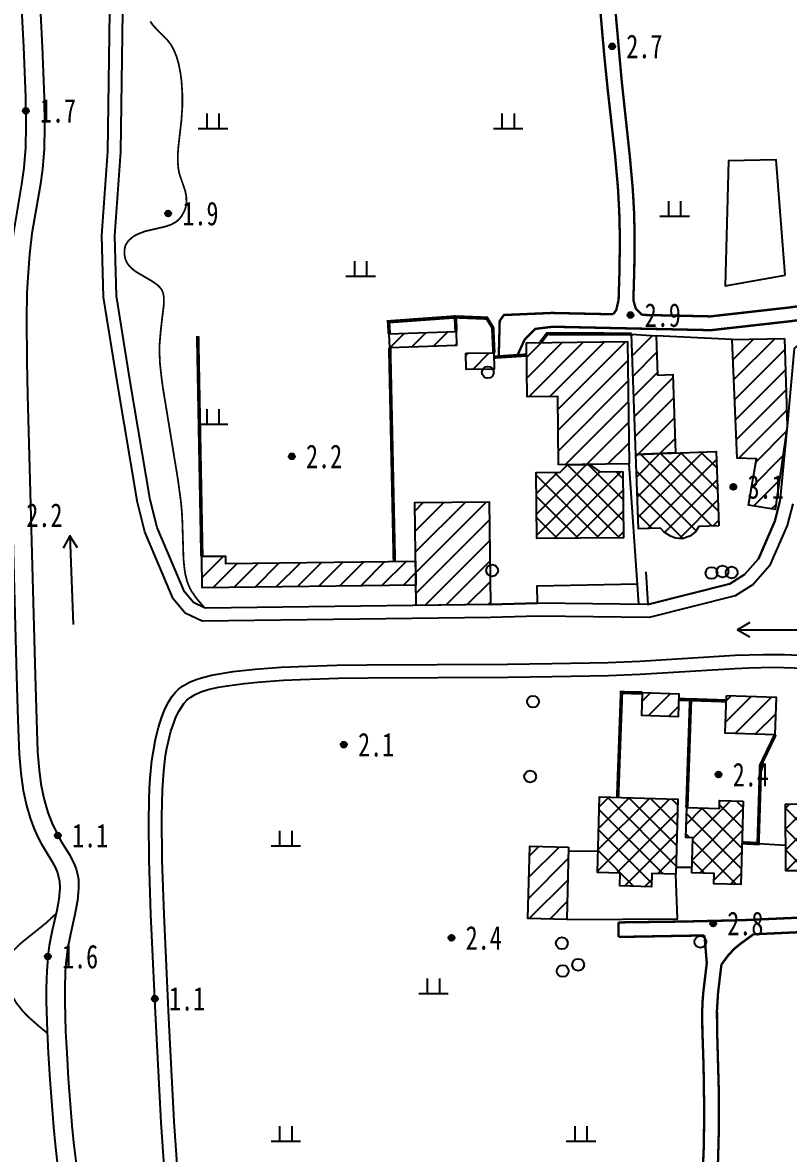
# Model space of a CAD drawing. Header units: metres. Extents: x 494039 to 619385, y 3351420 to 3402703.
# Drawn here: x 590085.7 to 590215.4, y 3392643.5 to 3392834.9 of the extents above; entities that cross this region are included whole.
import ezdxf
from ezdxf.enums import TextEntityAlignment as Align

# ---------------------------------------------------------------- set-up
doc = ezdxf.new("R2010")
doc.units = ezdxf.units.M
for name, pattern in [('2430', [0]), ('2450', [0]), ('8521', [0])]:
    doc.linetypes.add(name, pattern=pattern)
for name, color, linetype in [('210100', 130, 'Continuous'), ('261301', 141, 'Continuous'), ('310300', 8, 'Continuous'), ('310500', 8, 'Continuous'), ('380201', 8, '2430'), ('380202', 8, '2450'), ('420500', 8, 'Continuous'), ('510301', 8, 'Continuous'), ('720100', 8, 'Continuous'), ('760201', 8, '8521'), ('810302', 8, 'Continuous')]:
    doc.layers.add(name, color=color, linetype=linetype)
doc.layers.add('710101', color=8, linetype='Continuous', lineweight=0)
pattern_1 = [(45, (0, 0), (-1.767766953, 1.767766953), []), (135, (0, 0), (-1.767766953, -1.767766953), [])]
pattern_2 = [(45, (0, 0), (-1.767766953, 1.767766953), [])]

# ---------------------------------------------------------------- blocks, each defined once
blk = doc.blocks.new('gc170')
at = {"linetype": 'Continuous'}
blk.add_circle((0, 0), 0.5, dxfattribs=at)
blk = doc.blocks.new('gu')
at = {"flags": 128}
for points in [[(3.75, 0), (-3.75, 0)], [(2.711, -0.6), (3.75, 0), (3.75, 0), (2.711, 0.6)]]:
    blk.add_lwpolyline(points, dxfattribs=at)
blk = doc.blocks.new('p_point')
for radius in [0.25, 0.2, 0.15, 0.1, 0.05]:
    blk.add_circle((0, 0), radius)
blk.add_point((0, 0))
blk = doc.blocks.new('vm')
at = {"linetype": 'Continuous'}
for p, q in [((-0.5, 0), (-0.5, 1.3)), ((0.5, 1.3), (0.5, 0)), ((1.25, 0), (-1.25, 0))]:
    blk.add_line(p, q, dxfattribs=at)
blk = doc.blocks.new('1-3&1-4')
at = {"layer": '310300', "linetype": 'Continuous'}
h = blk.add_hatch(dxfattribs=at)
h.set_pattern_fill('ANSI31', color=8, scale=20, style=0)
h.set_pattern_definition(pattern_2)
h.paths.add_polyline_path([(590159.1485, 3392782.5808), (590159.2305, 3392780.1816), (590147.9123, 3392779.7948), (590147.8303, 3392782.194)])
h = blk.add_hatch(dxfattribs=at)
h.set_pattern_fill('ANSI31', color=8, scale=20, style=0)
h.set_pattern_definition(pattern_2)
h.paths.add_polyline_path([(590176.5274, 3392759.9959), (590176.3779, 3392771.5644), (590171.2125, 3392771.4976), (590171.0938, 3392780.684), (590188.1776, 3392780.9049), (590188.446, 3392760.15)])
h = blk.add_hatch(dxfattribs=at)
h.set_pattern_fill('ANSI31', color=8, scale=20, style=0)
h.set_pattern_definition(pattern_2)
h.paths.add_polyline_path([(590189.6115, 3392761.7721), (590188.8728, 3392782.1422), (590193.0453, 3392781.8512), (590193.287, 3392775.1862), (590195.8494, 3392775.2791), (590196.3304, 3392762.0158)])
h = blk.add_hatch(dxfattribs=at)
h.set_pattern_fill('ANSI31', color=8, scale=20, style=0)
h.set_pattern_definition(pattern_2)
h.paths.add_polyline_path([(590214.7772, 3392781.395), (590215.2591, 3392766.5358), (590213.1952, 3392752.4437), (590208.7115, 3392753.2092), (590210.0469, 3392761.0311), (590206.7446, 3392761.1424), (590205.9473, 3392781.2131)])
h = blk.add_hatch(dxfattribs=at)
h.set_pattern_fill('ANSI31', color=8, scale=20, style=0)
h.set_pattern_definition(pattern_2)
h.paths.add_polyline_path([(590160.7985, 3392778.8968), (590165.5576, 3392778.9605), (590165.5943, 3392776.2143), (590160.8352, 3392776.1506)])
h = blk.add_hatch(dxfattribs=at)
h.set_pattern_fill('ANSI31', color=8, scale=20, style=0)
h.set_pattern_definition(pattern_2)
h.paths.add_polyline_path([(590164.9809, 3392736.3521), (590152.3978, 3392736.1977), (590152.1841, 3392753.6106), (590164.7672, 3392753.765)])
h = blk.add_hatch(dxfattribs=at)
h.set_pattern_fill('ANSI31', color=8, scale=20, style=0)
h.set_pattern_definition(pattern_2)
h.paths.add_polyline_path([(590152.3556, 3392739.6372), (590116.1556, 3392739.1929), (590116.0902, 3392744.5241), (590120.0697, 3392744.5729), (590120.0854, 3392743.2932), (590152.3059, 3392743.6887)])
h = blk.add_hatch(dxfattribs=at)
h.set_pattern_fill('ANSI31', color=8, scale=20, style=0)
h.set_pattern_definition(pattern_2)
h.paths.add_polyline_path([(590190.6762, 3392721.4049), (590190.5442, 3392717.6141), (590196.8343, 3392717.3951), (590196.9662, 3392721.1859)])
h = blk.add_hatch(dxfattribs=at)
h.set_pattern_fill('ANSI31', color=8, scale=20, style=0)
h.set_pattern_definition(pattern_2)
h.paths.add_polyline_path([(590204.9132, 3392720.9092), (590204.6954, 3392714.6558), (590213.2267, 3392714.3588), (590213.4445, 3392720.6122)])
h = blk.add_hatch(dxfattribs=at)
h.set_pattern_fill('ANSI31', color=8, scale=20, style=0)
h.set_pattern_definition(pattern_2)
h.paths.add_polyline_path([(590178.207, 3392695.2853), (590177.9038, 3392683.0647), (590171.3202, 3392683.228), (590171.6234, 3392695.4486)])
at = {"layer": '310500', "linetype": 'Continuous'}
h = blk.add_hatch(dxfattribs=at)
h.set_pattern_fill('ANSI37', color=8, scale=20, style=0)
h.set_pattern_definition(pattern_1)
h.paths.add_polyline_path([(590203.6719, 3392749.6734), (590200.2692, 3392749.55), (590199.6966, 3392748.6864), (590198.7376, 3392747.9354), (590197.4669, 3392747.5022), (590196.3006, 3392747.5959), (590195.4999, 3392747.9283), (590194.4142, 3392748.5855), (590193.7633, 3392749.3141), (590190.0681, 3392749.1801), (590189.6115, 3392761.7721), (590203.2153, 3392762.2654)])
h = blk.add_hatch(dxfattribs=at)
h.set_pattern_fill('ANSI37', color=8, scale=20, style=0)
h.set_pattern_definition(pattern_1)
h.paths.add_polyline_path([(590187.3945, 3392758.8581), (590187.5055, 3392747.6708), (590172.8361, 3392747.5252), (590172.7251, 3392758.7125), (590176.8045, 3392758.753), (590178.0489, 3392760.0155), (590181.8038, 3392760.0641), (590183.4793, 3392758.8192)])
h = blk.add_hatch(dxfattribs=at)
h.set_pattern_fill('ANSI37', color=8, scale=20, style=0)
h.set_pattern_definition(pattern_1)
h.paths.add_polyline_path([(590196.35, 3392690.7159), (590192.3376, 3392690.8295), (590192.2738, 3392688.5775), (590186.8683, 3392688.7305), (590186.929, 3392690.878), (590183.1106, 3392690.9861), (590183.4732, 3392703.7943), (590196.7095, 3392703.4196)])
h = blk.add_hatch(dxfattribs=at)
h.set_pattern_fill('ANSI37', color=8, scale=20, style=0)
h.set_pattern_definition(pattern_1)
h.paths.add_polyline_path([(590207.7928, 3392703.1059), (590207.3933, 3392688.9893), (590202.8319, 3392689.1184), (590202.8804, 3392690.8322), (590199.0645, 3392690.9403), (590199.2331, 3392696.8956), (590198.099, 3392696.9277), (590198.243, 3392702.0139), (590203.7595, 3392701.8577), (590203.7981, 3392703.219)])
h = blk.add_hatch(dxfattribs=at)
h.set_pattern_fill('ANSI37', color=8, scale=20, style=0)
h.set_pattern_definition(pattern_1)
h.paths.add_polyline_path([(590228.0838, 3392691.4521), (590224.613, 3392691.4355), (590224.6239, 3392689.1785), (590218.9289, 3392689.1512), (590218.9186, 3392691.302), (590215.0111, 3392691.2832), (590214.957, 3392702.5597), (590228.0302, 3392702.6225)])
at = {"layer": '210100', "color": 141, "linetype": 'Continuous', "elevation": 0.8, "flags": 128}
blk.add_lwpolyline([(590088.3385, 3392844.2878), (590089.0423, 3392830.7744), (590089.3652, 3392822.1288), (590089.4344, 3392817.2706), (590089.3586, 3392813.5024), (590089.1025, 3392810.0675), (590088.7023, 3392807.2203), (590087.3115, 3392799.1451), (590086.898, 3392795.6635), (590086.5919, 3392791.7571), (590086.4636, 3392789.0803), (590086.3867, 3392784.7679), (590086.4488, 3392777.5794), (590086.5682, 3392771.8282), (590087.8405, 3392724.3736), (590088.0544, 3392716.9328), (590088.2744, 3392711.4402), (590088.5214, 3392708.3514), (590088.8342, 3392705.9938), (590089.1988, 3392704.1283), (590089.4411, 3392703.1386), (590090.0229, 3392701.1825), (590090.6767, 3392699.4249), (590091.385, 3392697.8668), (590092.2148, 3392696.3619), (590093.5901, 3392694.0952), (590094.3396, 3392692.6907), (590094.773, 3392691.638), (590094.9398, 3392691.0971), (590095.1215, 3392690.2098), (590095.1817, 3392689.675), (590095.2089, 3392688.3117), (590095.0178, 3392686.2961), (590094.5835, 3392683.9063), (590093.8436, 3392680.6008), (590093.3589, 3392678.1199), (590093.0526, 3392675.6273), (590092.9516, 3392674.1924), (590092.8629, 3392671.3138), (590092.8673, 3392669.1494), (590093.0191, 3392664.0888), (590093.2, 3392660.4697), (590093.4643, 3392656.1258), (590094.0693, 3392648.1727), (590094.3477, 3392645.2902), (590094.8393, 3392641.269)], dxfattribs=at)
at = {"layer": '210100', "color": 141, "linetype": 'Continuous', "flags": 128}
for points in [[(590109.751, 3392640.5658), (590109.2118, 3392648.6868), (590108.2396, 3392667.2476), (590107.4736, 3392683.9183), (590107.1683, 3392693.1819), (590107.0981, 3392699.67), (590107.1578, 3392703.2771), (590107.2394, 3392705.2855), (590107.3428, 3392706.957), (590107.6336, 3392709.9571), (590107.817, 3392711.2857), (590108.2402, 3392713.6005), (590108.7302, 3392715.5718), (590109.25, 3392717.2029), (590109.8786, 3392718.7722), (590110.489, 3392719.9632), (590111.0859, 3392720.8778), (590111.7028, 3392721.6174), (590112.1137, 3392722.0148), (590112.816, 3392722.5592), (590113.584, 3392723.0216), (590114.1273, 3392723.2897), (590115.2747, 3392723.7428), (590116.0246, 3392723.9779), (590117.7319, 3392724.3946), (590121.4053, 3392725.0073), (590125.1153, 3392725.4266), (590129.521, 3392725.7492), (590132.4395, 3392725.8903), (590138.9739, 3392726.0757), (590144.0405, 3392726.1457), (590167.8579, 3392726.294), (590175.3545, 3392726.3764), (590184.9058, 3392726.5767), (590190.2836, 3392726.7905), (590206.4353, 3392727.7679), (590211.2076, 3392727.9311), (590214.7763, 3392727.9282), (590218.331, 3392727.7555)], [(590216.1808, 3392753.3965), (590215.2443, 3392749.7377), (590212.2275, 3392742.904), (590209.4647, 3392739.7751), (590206.4068, 3392737.8472), (590191.8841, 3392734.1821), (590172.9923, 3392734.3934), (590165.0277, 3392734.1525), (590116.1356, 3392733.5284), (590113.2647, 3392734.9314), (590111.2523, 3392737.3263), (590106.4145, 3392748.6773), (590105.1821, 3392753.6189), (590101.7985, 3392773.7739), (590099.4116, 3392788.404), (590099.1625, 3392798.8241), (590100.1821, 3392813.0499), (590100.6493, 3392848.5937)]]:
    blk.add_lwpolyline(points, dxfattribs=at)
at = {"layer": '310300', "color": 8, "linetype": 'Continuous', "flags": 128}
for points in [[(590159.1485, 3392782.5808), (590159.2305, 3392780.1816), (590147.9123, 3392779.7948), (590147.8303, 3392782.194)], [(590189.6115, 3392761.7721), (590188.8728, 3392782.1422), (590193.0453, 3392781.8512), (590193.287, 3392775.1862), (590195.8494, 3392775.2791), (590196.3304, 3392762.0158)], [(590214.7772, 3392781.395), (590215.2591, 3392766.5358), (590213.1952, 3392752.4437), (590208.7115, 3392753.2092), (590210.0469, 3392761.0311), (590206.7446, 3392761.1424), (590205.9473, 3392781.2131)], [(590160.7985, 3392778.8968), (590165.5576, 3392778.9605), (590165.5943, 3392776.2143), (590160.8352, 3392776.1506)], [(590164.9809, 3392736.3521), (590152.3978, 3392736.1977), (590152.1841, 3392753.6106), (590164.7672, 3392753.765)], [(590152.3556, 3392739.6372), (590116.1556, 3392739.1929), (590116.0902, 3392744.5241), (590120.0697, 3392744.5729), (590120.0854, 3392743.2932), (590152.3059, 3392743.6887)], [(590190.6762, 3392721.4049), (590190.5442, 3392717.6141), (590196.8343, 3392717.3951), (590196.9662, 3392721.1859)], [(590178.207, 3392695.2853), (590177.9038, 3392683.0647), (590171.3202, 3392683.228), (590171.6234, 3392695.4486)]]:
    blk.add_lwpolyline(points, close=True, dxfattribs=at)
for points, elevation in [([(590176.5274, 3392759.9959), (590176.3779, 3392771.5644), (590171.2125, 3392771.4976), (590171.0938, 3392780.684), (590188.1776, 3392780.9049), (590188.446, 3392760.15)], 6.9813), ([(590204.9132, 3392720.9092), (590204.6954, 3392714.6558), (590213.2267, 3392714.3588), (590213.4445, 3392720.6122)], 5.9092)]:
    blk.add_lwpolyline(points, close=True, dxfattribs=dict(at, elevation=elevation))
at = {"layer": '310500', "color": 8, "linetype": 'Continuous', "flags": 128}
for points, elevation in [([(590203.6719, 3392749.6734), (590200.2692, 3392749.55), (590199.6966, 3392748.6864), (590198.7376, 3392747.9354), (590197.4669, 3392747.5022), (590196.3006, 3392747.5959), (590195.4999, 3392747.9283), (590194.4142, 3392748.5855), (590193.7633, 3392749.3141), (590190.0681, 3392749.1801), (590189.6115, 3392761.7721), (590203.2153, 3392762.2654)], 13.933), ([(590187.3945, 3392758.8581), (590187.5055, 3392747.6708), (590172.8361, 3392747.5252), (590172.7251, 3392758.7125), (590176.8045, 3392758.753), (590178.0489, 3392760.0155), (590181.8038, 3392760.0641), (590183.4793, 3392758.8192)], 13.9241), ([(590228.0838, 3392691.4521), (590224.613, 3392691.4355), (590224.6239, 3392689.1785), (590218.9289, 3392689.1512), (590218.9186, 3392691.302), (590215.0111, 3392691.2832), (590214.957, 3392702.5597), (590228.0302, 3392702.6225)], 10.4815)]:
    blk.add_lwpolyline(points, close=True, dxfattribs=dict(at, elevation=elevation))
for points in [[(590196.35, 3392690.7159), (590192.3376, 3392690.8295), (590192.2738, 3392688.5775), (590186.8683, 3392688.7305), (590186.929, 3392690.878), (590183.1106, 3392690.9861), (590183.4732, 3392703.7943), (590196.7095, 3392703.4196)], [(590207.7928, 3392703.1059), (590207.3933, 3392688.9893), (590202.8319, 3392689.1184), (590202.8804, 3392690.8322), (590199.0645, 3392690.9403), (590199.2331, 3392696.8956), (590198.099, 3392696.9277), (590198.243, 3392702.0139), (590203.7595, 3392701.8577), (590203.7981, 3392703.219)]]:
    blk.add_lwpolyline(points, close=True, dxfattribs=at)
at = {"layer": '380201', "color": 8, "linetype": '2430', "const_width": 0.6, "flags": 128}
for points, elevation in [([(590159.0366, 3392785.0409), (590147.7148, 3392784.2214), (590147.8303, 3392782.194)], 4.9306), ([(590147.9123, 3392779.7948), (590148.6934, 3392743.6443)], 4.7667), ([(590171.1209, 3392778.5852), (590165.5674, 3392778.225)], 5.4203), ([(590190.6762, 3392721.4049), (590187.1737, 3392721.4667), (590186.5237, 3392703.7079)], 5.2311), ([(590198.8722, 3392720.2547), (590196.9352, 3392720.2947)], 5.427), ([(590207.5927, 3392696.0341), (590210.311, 3392695.8981), (590210.7282, 3392709.1639), (590213.2267, 3392714.3588)], 5.9256)]:
    blk.add_lwpolyline(points, dxfattribs=dict(at, elevation=elevation))
for points in [[(590165.5576, 3392778.9605), (590165.3608, 3392783.2216), (590164.3649, 3392784.8332), (590159.0366, 3392785.0409), (590159.1485, 3392782.5808)], [(590188.8728, 3392782.1422), (590179.3643, 3392782.1827), (590174.5948, 3392782.1989), (590173.4555, 3392780.7145)], [(590115.3892, 3392781.8246), (590116.0902, 3392744.5241)], [(590204.8835, 3392720.0556), (590198.8722, 3392720.2547), (590198.243, 3392702.0139)]]:
    blk.add_lwpolyline(points, dxfattribs=at)
at = {"layer": '380202', "color": 8, "linetype": '2450', "flags": 128}
blk.add_lwpolyline([(590214.8715, 3392792.1041), (590213.3725, 3392811.6071), (590205.2779, 3392811.4334), (590204.7475, 3392790.3159)], close=True, dxfattribs=at)
for points in [[(590205.9473, 3392781.2131), (590193.0453, 3392781.8512)], [(590190.1356, 3392736.4308), (590188.446, 3392760.15)], [(590191.3226, 3392741.9027), (590191.6229, 3392736.3852), (590205.5293, 3392739.8948), (590208.0244, 3392741.4678), (590210.3526, 3392744.1045), (590213.1582, 3392750.4596), (590214.0078, 3392753.7788)], [(590164.9809, 3392736.3521), (590172.9714, 3392736.5938), (590172.8832, 3392739.509), (590189.8894, 3392739.8863)], [(590177.9038, 3392683.0647), (590196.6665, 3392683.1767), (590196.35, 3392690.7159)]]:
    blk.add_lwpolyline(points, dxfattribs=at)
for points, elevation in [([(590183.2126, 3392694.5899), (590178.1901, 3392694.6061)], 5.4626), ([(590210.311, 3392695.8981), (590214.9903, 3392695.6218)], 5.338), ([(590196.3839, 3392691.9157), (590199.0929, 3392691.9421)], 5.1451)]:
    blk.add_lwpolyline(points, dxfattribs=dict(at, elevation=elevation))
at = {"layer": '420500', "color": 8, "linetype": 'Continuous', "const_width": 0.4, "flags": 128}
for points in [[(590186.6813, 3392787.8895), (590186.8381, 3392793.0698), (590186.8969, 3392798.5335), (590186.7982, 3392802.6942), (590186.5656, 3392806.9685), (590186.0693, 3392812.5169), (590184.8298, 3392823.6049), (590184.2508, 3392829.3035), (590183.355, 3392839.5693), (590182.1573, 3392855.5492), (590180.2846, 3392881.712), (590177.1666, 3392921.4756), (590176.467, 3392931.9473), (590176.0899, 3392938.8467), (590175.1385, 3392959.6037)], [(590189.1854, 3392787.8667), (590189.3391, 3392793.0928), (590189.4017, 3392798.605), (590189.3022, 3392802.801), (590189.0826, 3392806.6671), (590188.5812, 3392812.2437), (590187.2099, 3392824.9577), (590186.2954, 3392835.2182), (590185.6639, 3392843.2033), (590182.7127, 3392882.7952)], [(590190.6267, 3392785.3835), (590202.2191, 3392785.1326), (590215.5789, 3392786.6357), (590228.4541, 3392788.4648), (590234.1166, 3392789.162), (590247.4434, 3392788.8567), (590263.3484, 3392787.598), (590284.3436, 3392787.2699), (590316.0324, 3392786.9021), (590333.25, 3392786.4264), (590363.05, 3392787.3995)], [(590169.5178, 3392778.4812), (590170.7717, 3392781.2264), (590172.541, 3392783.0099), (590175.484, 3392783.3802), (590202.3247, 3392782.7994), (590215.8732, 3392784.3236), (590228.7604, 3392786.1545), (590234.2329, 3392786.8283), (590247.3247, 3392786.5284), (590263.2381, 3392785.269), (590284.3119, 3392784.9397), (590315.9867, 3392784.572), (590333.2364, 3392784.0954), (590363.3162, 3392784.577)], [(590166.382, 3392778.2778), (590166.5425, 3392784.3756), (590167.2578, 3392785.3663), (590175.3631, 3392785.7138), (590185.7541, 3392785.4889)], [(590186.6432, 3392682.5648), (590198.1308, 3392682.7185), (590207.4854, 3392682.9362), (590228.1523, 3392683.853)], [(590209.5232, 3392680.5547), (590225.1041, 3392681.2689), (590230.082, 3392681.4456), (590231.9233, 3392681.4665), (590235.1804, 3392681.4009), (590237.0154, 3392681.2672), (590237.6457, 3392681.1682)], [(590201.6216, 3392675.7063), (590201.2289, 3392680.3628)], [(590196.2462, 3392610.812), (590196.2962, 3392613.3763), (590196.4441, 3392616.0511), (590196.6747, 3392618.0497), (590196.8589, 3392619.197), (590197.4407, 3392622.05), (590199.3502, 3392629.7594), (590200.0368, 3392632.8256), (590200.4843, 3392635.5682), (590200.8148, 3392638.8231), (590200.9498, 3392640.7848), (590201.1275, 3392644.9335), (590201.179, 3392650.9968), (590201.0747, 3392658.2129), (590200.8656, 3392664.5936), (590200.8522, 3392667.8049), (590200.9073, 3392669.2068), (590201.0353, 3392670.7947), (590201.6216, 3392675.7063)], [(590198.7356, 3392610.6953), (590198.8504, 3392614.7083), (590199.0315, 3392616.7718), (590199.3306, 3392618.8307), (590199.8989, 3392621.618), (590201.8018, 3392629.2941), (590202.5021, 3392632.4214), (590202.9596, 3392635.2285), (590203.2617, 3392638.123), (590203.531, 3392642.3762), (590203.6676, 3392647.7529), (590203.637, 3392654.7346), (590203.3592, 3392664.5403), (590203.3464, 3392667.7049), (590203.5265, 3392670.6377), (590204.0984, 3392675.4303)]]:
    blk.add_lwpolyline(points, dxfattribs=at)
for points, elevation in [([(590185.7541, 3392785.4889), (590186.2643, 3392786.1636), (590186.6813, 3392787.8895)], 3.5971), ([(590189.1854, 3392787.8667), (590189.6053, 3392786.4375), (590190.6267, 3392785.3835)], 3.5971), ([(590186.6879, 3392680.1045), (590186.6432, 3392682.5648)], 3.3086), ([(590204.0984, 3392675.4303), (590205.2888, 3392677.0417), (590206.3597, 3392678.1704), (590207.3357, 3392678.9599), (590209.5232, 3392680.5547)], 3.342), ([(590186.6879, 3392680.1045), (590201.2289, 3392680.3628)], 3.3887)]:
    blk.add_lwpolyline(points, dxfattribs=dict(at, elevation=elevation))
at = {"layer": '710101', "color": 8, "linetype": 'Continuous', "const_width": 0.3, "elevation": 2, "flags": 128}
for points in [[(590116.631, 3392735.735), (590115.2155, 3392737.3621), (590114.3112, 3392738.6657), (590113.9701, 3392739.3241), (590113.6025, 3392740.2537), (590113.2928, 3392741.4745), (590113.165, 3392742.2297), (590112.9804, 3392744.0368), (590112.7887, 3392750.4198), (590112.7076, 3392752.0117), (590112.5552, 3392753.6833), (590112.0348, 3392757.5379), (590109.5301, 3392772.8111), (590109.2986, 3392774.4426), (590108.9956, 3392777.1559), (590108.8976, 3392779.3167), (590108.9263, 3392780.3783), (590109.1296, 3392782.7766), (590109.6445, 3392787.1302), (590109.668, 3392788.2213), (590109.5593, 3392788.9688), (590109.352, 3392789.5247), (590109.1482, 3392789.8485), (590108.739, 3392790.2969), (590108.4426, 3392790.5484), (590107.5656, 3392791.1435), (590104.9983, 3392792.6486), (590104.5615, 3392792.9609), (590103.9363, 3392793.517), (590103.5465, 3392793.9969), (590103.2885, 3392794.4509), (590103.1468, 3392794.8122), (590102.9946, 3392795.4789), (590102.9691, 3392796.2825), (590103.0897, 3392796.9447), (590103.2096, 3392797.2637), (590103.6471, 3392797.93), (590104.4243, 3392798.6048), (590105.1657, 3392799.0331), (590106.4763, 3392799.5356), (590109.9673, 3392800.3502), (590110.9147, 3392800.685), (590111.5676, 3392801.0335), (590111.8701, 3392801.2503), (590112.2286, 3392801.5767), (590112.6929, 3392802.1491), (590113.2123, 3392803.1462), (590113.3576, 3392803.6108), (590113.478, 3392804.3788), (590113.4614, 3392805.3357), (590113.2976, 3392806.2833), (590112.2843, 3392809.2675), (590112.1254, 3392810.0298), (590112.0161, 3392811.1953), (590112.0357, 3392812.778), (590112.1098, 3392813.7779), (590112.6169, 3392818.2113), (590112.7754, 3392820.4482), (590112.7791, 3392822.901), (590112.6423, 3392824.9854), (590112.4565, 3392826.3898), (590112.143, 3392827.9308), (590111.7747, 3392829.1828), (590111.332, 3392830.264), (590110.8195, 3392831.1702), (590110.2517, 3392831.9062), (590108.4066, 3392833.7452), (590107.7881, 3392834.4327), (590107.3586, 3392835.0725)], [(590089.9044, 3392663.8311), (590088.3169, 3392665.1426), (590086.7811, 3392666.5057), (590085.7848, 3392667.5159), (590084.7013, 3392668.8844), (590084.0281, 3392670.0311), (590083.3887, 3392671.5738), (590082.9832, 3392673.1882), (590082.8673, 3392674.2547), (590082.8666, 3392674.7739), (590082.9776, 3392675.644), (590083.2374, 3392676.399), (590083.6026, 3392677.0475), (590084.1858, 3392677.8055), (590085.0186, 3392678.6597), (590085.6294, 3392679.2058), (590089.7331, 3392682.4918), (590091.4102, 3392684.0623)]]:
    blk.add_lwpolyline(points, dxfattribs=at)
at = {"layer": '760201', "color": 8, "linetype": '8521', "flags": 128}
for points in [[(589948.5402, 3393111.1023), (589971.9388, 3393123.0557), (589991.0439, 3393131.6399), (589993.8902, 3393133.0287), (589997.9671, 3393135.2883), (590002.3316, 3393137.534), (590007.0476, 3393139.1378), (590010.346, 3393139.8168), (590026.9465, 3393145.6285), (590040.5214, 3393149.1935), (590059.6474, 3393157.0536), (590063.0152, 3393157.5748), (590065.8047, 3393157.1161), (590066.7795, 3393156.5459), (590068.0059, 3393154.6654), (590069.3756, 3393151.5379), (590075.4776, 3393121.6707), (590076.2176, 3393112.2324), (590079.1758, 3393102.2869), (590080.1449, 3393097.694), (590080.4042, 3393096.2205), (590080.7207, 3393093.8183), (590080.8722, 3393091.7512), (590080.9057, 3393089.0896), (590080.482, 3393079.3959), (590080.4832, 3393076.7272), (590080.5824, 3393074.8958), (590080.9205, 3393071.6576), (590082.0306, 3393063.684), (590083.3051, 3393051.9115), (590084.4758, 3393043.8619), (590084.6151, 3393042.5197), (590084.7245, 3393040.5046), (590084.6772, 3393038.1004), (590084.4418, 3393035.2138), (590083.8836, 3393030.8816), (590082.5505, 3393021.7283), (590082.2074, 3393018.352), (590082.1126, 3393016.6436), (590082.0982, 3393013.778), (590082.1594, 3393011.9532), (590082.4515, 3393007.5182), (590082.8387, 3393003.3552), (590084.2948, 3392989.6438), (590084.5045, 3392987.1094), (590084.6932, 3392983.5688), (590084.6927, 3392980.5459), (590084.6059, 3392979.0408), (590084.3918, 3392977.1907), (590083.9913, 3392974.9506), (590083.6956, 3392973.6113), (590082.953, 3392970.7196), (590082.0433, 3392967.6209), (590079.7549, 3392960.3037), (590079.4166, 3392959.0784), (590078.8929, 3392956.8652), (590078.5933, 3392955.1335), (590078.4091, 3392953.3243), (590078.3317, 3392951.5045), (590078.3335, 3392949.677), (590078.3941, 3392947.8436), (590078.6353, 3392944.1652), (590079.2674, 3392937.7077), (590080.5789, 3392926.6193), (590081.396, 3392920.1546), (590082.5237, 3392911.8711), (590083.3819, 3392906.4914), (590084.2706, 3392901.7974), (590084.8013, 3392899.357), (590086.4256, 3392892.6465), (590087.1544, 3392889.2846), (590087.5297, 3392887.0456), (590087.6661, 3392885.9275), (590087.7893, 3392884.0675), (590087.7664, 3392882.5835), (590087.7042, 3392881.8433), (590087.592, 3392881.0464), (590087.3041, 3392879.7753), (590086.7263, 3392878.1648), (590084.8545, 3392874.5841), (590084.4424, 3392873.5929), (590084.1389, 3392872.5407), (590083.996, 3392871.8215), (590083.8251, 3392870.3497), (590083.7805, 3392869.4125), (590083.8164, 3392866.938), (590085.1655, 3392844.7452), (590085.8986, 3392830.7411), (590086.2179, 3392822.2073), (590086.2859, 3392817.4119), (590086.2106, 3392813.6925), (590085.9575, 3392810.3022), (590085.5635, 3392807.4955), (590084.2211, 3392799.7366), (590083.9699, 3392797.8448), (590083.6141, 3392794.258), (590083.352, 3392790.0266), (590083.2786, 3392787.7372), (590083.2507, 3392781.9664), (590083.3073, 3392777.6378), (590083.8329, 3392755.9933), (590084.695, 3392724.2427), (590084.9161, 3392716.7684), (590085.1545, 3392711.0546), (590085.4109, 3392707.8401), (590085.8121, 3392704.8966), (590086.3651, 3392702.3385), (590086.9831, 3392700.2356), (590087.615, 3392698.5175), (590088.2893, 3392697.0072), (590088.8716, 3392695.9057), (590090.5141, 3392693.2185), (590091.2184, 3392691.9186), (590091.6232, 3392690.9437), (590091.7777, 3392690.4426), (590091.9546, 3392689.5237), (590092.0126, 3392688.3552), (590091.8608, 3392686.5035), (590091.52, 3392684.5607), (590090.7602, 3392681.2054), (590090.2537, 3392678.662), (590090.0529, 3392677.2802), (590089.8071, 3392674.3664), (590089.7253, 3392671.44), (590089.7337, 3392669.2399), (590089.8913, 3392664.0966), (590090.0734, 3392660.4187), (590090.3373, 3392656.0044), (590090.9384, 3392647.9221), (590091.216, 3392644.9926), (590091.7097, 3392640.9105), (590092.3386, 3392637.002), (590092.8124, 3392634.4062), (590095.4632, 3392621.0107), (590096.3108, 3392616.4716), (590096.7532, 3392613.8747), (590097.3199, 3392609.9732), (590097.619, 3392607.0451), (590097.6991, 3392605.7439), (590097.7347, 3392603.7926), (590097.6687, 3392602.1779), (590097.5604, 3392600.8887), (590097.1964, 3392597.9892), (590096.0763, 3392590.5774), (590095.7992, 3392587.6719), (590095.7429, 3392585.8552), (590095.7616, 3392584.3605), (590095.9292, 3392581.3691), (590096.1007, 3392579.4995), (590096.3125, 3392577.631), (590096.8401, 3392573.9015), (590097.1557, 3392572.043), (590097.7462, 3392569.0842), (590098.8574, 3392564.688), (590100.6723, 3392558.2893), (590101.6134, 3392554.6902), (590102.1364, 3392552.2825), (590102.3483, 3392551.0744), (590102.5162, 3392549.8623), (590102.6456, 3392548.3921), (590102.6831, 3392546.359), (590102.6431, 3392545.0822), (590102.4001, 3392541.7485), (590101.8441, 3392535.5793), (590101.4226, 3392524.9034), (590100.8171, 3392517.8727), (590100.7699, 3392516.1557), (590100.8503, 3392512.0157), (590100.7283, 3392510.5835), (590100.5487, 3392509.6946), (590100.3662, 3392509.0932), (590099.9552, 3392508.0861), (590099.3106, 3392506.8659), (590098.5239, 3392505.6081), (590097.3421, 3392503.934), (590096.3765, 3392502.7565), (590095.3139, 3392501.6691), (590094.2658, 3392500.7952), (590093.2021, 3392500.0707), (590092.1482, 3392499.4928), (590091.3528, 3392499.1427), (590090.0102, 3392498.6878), (590088.4504, 3392498.3174), (590087.5673, 3392498.1647), (590085.5984, 3392497.9356), (590084.5163, 3392497.8622), (590081.1605, 3392497.8107), (590077.6935, 3392497.9512), (590075.6217, 3392498.0938), (590069.4265, 3392498.6599), (590058.4392, 3392499.8015), (590055.0052, 3392500.1176), (590050.8801, 3392500.4082), (590048.8145, 3392500.4916), (590044.0038, 3392500.4864), (590029.5461, 3392499.9927), (590025.6965, 3392499.9962), (590022.4907, 3392500.1491), (590018.4565, 3392500.5076), (590015.7695, 3392500.8043), (590005.9214, 3392502.0002), (590001.6399, 3392502.4647), (589995.3542, 3392502.9961), (589971.5762, 3392504.6612), (589964.7751, 3392505.2869), (589961.2465, 3392505.7432), (589958.6853, 3392506.1913), (589957.5334, 3392506.4417), (589955.7128, 3392506.9247), (589954.8924, 3392507.1886), (589953.6018, 3392507.7012), (589953.1159, 3392507.9428), (589952.3378, 3392508.4265), (589951.5828, 3392509.0963), (589950.751, 3392510.2), (589950.1549, 3392511.2488), (589948.9275, 3392513.912), (589948.3343, 3392514.8218), (589947.9991, 3392515.1878), (589947.3717, 3392515.7176), (589946.016, 3392516.5548), (589944.055, 3392517.4692), (589943.4362, 3392517.6941), (589942.2547, 3392518.0295), (589940.8477, 3392518.2698), (589939.9541, 3392518.3573), (589937.7864, 3392518.4613), (589927.4474, 3392518.704), (589919.7131, 3392518.7576), (589915.2185, 3392518.6753), (589913.2998, 3392518.5898), (589910.1185, 3392518.3364), (589907.5961, 3392517.9827), (589906.3458, 3392517.7331), (589904.0167, 3392517.0812), (589903.2622, 3392516.8055), (589901.9534, 3392516.2305), (589898.9901, 3392514.5719), (589898.2211, 3392514.2298), (589897.6208, 3392514.0298), (589896.5254, 3392513.7912), (589895.8836, 3392513.7077), (589894.2577, 3392513.6194), (589893.0064, 3392513.6286), (589890.5599, 3392513.778), (589887.4868, 3392514.1407), (589883.2598, 3392514.8217), (589874.8128, 3392516.3267), (589868.8266, 3392517.1984), (589860.2186, 3392518.2493), (589855.0476, 3392518.8245), (589851.0231, 3392519.2405), (589845.4442, 3392519.7326), (589826.2408, 3392520.8274), (589822.7717, 3392521.0917), (589818.3183, 3392521.541), (589816.655, 3392521.7554), (589813.6225, 3392522.249), (589807.9119, 3392523.553), (589805.8203, 3392523.8292), (589803.5887, 3392523.9485), (589802.1606, 3392523.9638), (589793.1592, 3392523.8151), (589787.7755, 3392523.7965), (589763.5919, 3392523.9498), (589755.5317, 3392524.1411), (589750.1404, 3392524.4445), (589745.6415, 3392524.8607), (589743.5496, 3392525.1115), (589740.2809, 3392525.6069), (589738.219, 3392526.0124), (589736.6796, 3392526.3808), (589734.2124, 3392527.0921), (589731.9341, 3392527.8813), (589730.2002, 3392528.579), (589728.5162, 3392529.3619), (589727.0665, 3392530.1629), (589725.9637, 3392530.8936), (589724.5609, 3392532.06), (589723.7566, 3392532.9032), (589723.1291, 3392533.7116), (589722.6065, 3392534.6655), (589722.3591, 3392535.4741), (589722.2175, 3392536.4782), (589722.1327, 3392539.3252), (589721.875, 3392542.34), (589721.4421, 3392545.3094), (589721.044, 3392547.5175), (589719.976, 3392552.6337), (589716.4782, 3392567.9028), (589715.5768, 3392572.2872), (589715.0383, 3392575.409), (589714.8119, 3392577.0177), (589714.4873, 3392580.0701), (589714.3875, 3392581.5096), (589714.3161, 3392584.0286), (589714.438, 3392587.1806), (589714.8925, 3392593.0101), (589714.9468, 3392594.0755), (589714.9081, 3392595.5506), (589714.6955, 3392596.9006), (589714.141, 3392599.6344), (589712.8814, 3392608.1598), (589711.9808, 3392613.1731), (589711.591, 3392615.0918), (589710.7982, 3392618.5225), (589710.3931, 3392620.0334), (589709.7785, 3392622.0357), (589708.4413, 3392625.8063), (589707.8306, 3392627.7735), (589707.4655, 3392629.3969), (589707.1669, 3392631.4637), (589706.4606, 3392638.9312), (589706.341, 3392640.5633), (589706.2217, 3392643.8443), (589706.2344, 3392646.106), (589706.2806, 3392646.8319), (589706.4845, 3392648.135), (589706.8032, 3392649.156), (589707.2036, 3392650.0215), (589707.5366, 3392650.5773), (589708.066, 3392651.2859), (589708.822, 3392652.0902), (589709.3166, 3392652.5375), (589710.3765, 3392653.3721), (589714.7878, 3392656.2995), (589716.067, 3392657.2621), (589716.8274, 3392657.9309), (589717.9187, 3392659.0537), (589719.3841, 3392660.8921), (589720.7721, 3392663.0448), (589721.7057, 3392664.7929), (589722.4705, 3392666.494), (589724.6784, 3392672.1603), (589725.4045, 3392673.7383), (589726.1188, 3392675.0213), (589726.8053, 3392676.023), (589727.7427, 3392677.0915), (589728.8853, 3392678.1315), (589731.2715, 3392680.1563), (589732.1606, 3392681.061), (589732.7873, 3392681.8554), (589733.6974, 3392683.3874), (589734.4535, 3392685.0941), (589734.9901, 3392686.6681), (589735.3674, 3392688.176), (589735.5441, 3392689.1958), (589735.655, 3392690.2104), (589735.713, 3392691.8468), (589735.6231, 3392693.695), (589735.4164, 3392695.3327), (589735.092, 3392696.9542), (589734.884, 3392697.7552), (589734.3677, 3392699.3293), (589733.331, 3392701.9636), (589733.0752, 3392702.9256), (589732.9794, 3392703.6206), (589732.9558, 3392704.7781), (589733.246, 3392708.0066), (589733.302, 3392709.2239), (589733.2438, 3392710.999), (589733.042, 3392712.7561), (589732.8139, 3392714.0245), (589732.3347, 3392716.0051), (589730.2624, 3392722.7563)], [(590538.8791, 3392824.2735), (590537.9593, 3392822.5073), (590537.5443, 3392821.4876), (590537.405, 3392821.0252), (590537.256, 3392820.1956), (590537.2547, 3392819.0946), (590537.4145, 3392818.2168), (590537.7547, 3392817.2295), (590539.3168, 3392813.9781), (590539.8502, 3392812.6153), (590540.0655, 3392811.9265), (590540.3844, 3392810.5411), (590540.484, 3392809.8474), (590540.5519, 3392808.4647), (590540.448, 3392807.2334), (590540.1174, 3392805.7994), (590539.6319, 3392804.3842), (590538.4385, 3392801.2544), (590538.0807, 3392799.9887), (590537.8732, 3392798.5784), (590537.8619, 3392797.3321), (590537.9219, 3392796.5475), (590538.1661, 3392794.9721), (590538.3753, 3392794.027), (590538.9811, 3392791.8385), (590541.4624, 3392784.3369), (590542.3529, 3392781.4201), (590542.7165, 3392780.0477), (590543.2372, 3392777.6822), (590543.6252, 3392775.2815), (590543.7632, 3392774.0741), (590543.9033, 3392771.8979), (590543.8921, 3392769.9694), (590543.8309, 3392769.0104), (590543.5881, 3392767.1373), (590543.1569, 3392765.0717), (590541.4134, 3392758.4678), (590541.0237, 3392756.5196), (590540.7576, 3392754.4458), (590540.5862, 3392751.6576), (590540.5556, 3392749.9052), (590540.7284, 3392741.4458), (590540.7416, 3392738.7758), (590540.5979, 3392734.3461), (590540.4337, 3392731.5841), (590539.2882, 3392716.7034), (590539.0667, 3392712.293), (590539.0067, 3392708.9403), (590539.082, 3392703.3326), (590539.2046, 3392699.8259), (590539.5664, 3392692.8126), (590540.06, 3392685.8062), (590540.6467, 3392679.5162), (590541.3463, 3392673.9835), (590544.2979, 3392655.7439), (590545.0702, 3392650.1223), (590546.0161, 3392641.7533), (590548.6115, 3392615.8415), (590549.6053, 3392607.3601), (590550.5407, 3392600.7293), (590553.2034, 3392585.1476), (590553.8563, 3392580.6175), (590554.2749, 3392576.5796), (590554.456, 3392572.8217), (590554.4422, 3392569.5542), (590554.2383, 3392566.0021), (590553.9795, 3392563.8786), (590553.8076, 3392562.9108), (590553.4258, 3392561.3263), (590552.7719, 3392559.4918), (590552.1851, 3392558.3042), (590551.407, 3392557.0443), (590550.9741, 3392556.44), (590550.0316, 3392555.2881), (590549.5259, 3392554.7429), (590548.4543, 3392553.7213), (590546.9896, 3392552.5626), (590545.8501, 3392551.7992), (590544.0641, 3392550.772), (590542.2051, 3392549.8584), (590539.9687, 3392548.9011), (590537.024, 3392547.7897), (590533.0483, 3392546.4215), (590527.0994, 3392544.4292), (590521.8688, 3392542.7662), (590518.1093, 3392541.6887), (590515.07, 3392540.9339), (590513.6188, 3392540.6224), (590510.5874, 3392540.085), (590507.5273, 3392539.6863), (590505.9916, 3392539.54), (590502.9181, 3392539.3635), (590501.3838, 3392539.3404), (590498.9384, 3392539.4107), (590496.7861, 3392539.5983), (590495.5595, 3392539.7542), (590493.1172, 3392540.152), (590489.4743, 3392540.9147), (590485.8492, 3392541.8177), (590481.0343, 3392543.1625), (590478.0326, 3392544.0565), (590470.2489, 3392546.4905), (590449.8637, 3392553.1316), (590440.9514, 3392555.9621), (590434.8134, 3392557.7819), (590426.0456, 3392560.2002), (590420.5937, 3392561.9634), (590420.0528, 3392562.0982), (590419.0939, 3392562.2493), (590418.2651, 3392562.2513), (590417.4112, 3392562.073), (590416.7033, 3392561.756), (590414.877, 3392560.6941), (590413.8705, 3392560.3161), (590412.8309, 3392560.1151), (590411.4305, 3392560.0362), (590370.752, 3392561.97), (590362.1165, 3392562.5187), (590356.6629, 3392562.978), (590345.7385, 3392564.0803), (590329.0206, 3392565.8741), (590321.3481, 3392566.6505), (590313.675, 3392567.3907), (590301.8092, 3392568.4446), (590293.5746, 3392569.0309), (590277.8113, 3392569.8261), (590272.9348, 3392570.202), (590269.158, 3392570.6296), (590266.833, 3392570.9842), (590261.0315, 3392572.0951), (590258.3894, 3392572.5257), (590256.5102, 3392572.7367), (590253.5175, 3392572.9224), (590249.6522, 3392572.9696), (590247.499, 3392572.9324), (590235.8283, 3392572.4392), (590226.1163, 3392572.1297), (590219.062, 3392571.9741), (590205.843, 3392571.7874), (590200.5569, 3392571.7692), (590193.51, 3392571.8511), (590188.8835, 3392572.0141), (590181.3945, 3392572.4348), (590173.3767, 3392573.0371), (590166.4389, 3392573.7014), (590159.6557, 3392574.5412), (590153.4244, 3392575.4657), (590147.7832, 3392576.4417), (590143.2967, 3392577.3558), (590139.9563, 3392578.1584), (590138.2969, 3392578.6112), (590135.2034, 3392579.5883), (590133.0677, 3392580.4062), (590131.3358, 3392581.1944), (590130.4913, 3392581.6323), (590129.1764, 3392582.404), (590127.814, 3392583.3578), (590126.5788, 3392584.4502), (590125.761, 3392585.3866), (590124.9545, 3392586.55), (590124.5946, 3392587.1644), (590123.9489, 3392588.4471), (590123.2994, 3392590.016), (590122.9689, 3392590.9387), (590122.17, 3392593.5341), (590121.6536, 3392595.4385), (590118.4978, 3392607.8842), (590115.0061, 3392621.221), (590114.3955, 3392623.7712), (590113.5742, 3392627.6126), (590112.9467, 3392631.3148), (590112.4451, 3392635.3072), (590111.9386, 3392640.8233), (590111.404, 3392648.8733), (590110.4933, 3392666.3941), (590109.6977, 3392683.8974), (590109.3911, 3392693.1148), (590109.3103, 3392700.4984), (590109.4177, 3392705.0168), (590109.6416, 3392708.2347), (590109.9577, 3392710.7957), (590110.1759, 3392712.0697), (590110.5966, 3392713.97), (590110.8562, 3392714.9144), (590111.3746, 3392716.4783), (590111.6972, 3392717.2924), (590112.2236, 3392718.3903), (590113.0133, 3392719.5912), (590113.6057, 3392720.2245), (590114.1966, 3392720.6943), (590114.9598, 3392721.1514), (590115.9109, 3392721.5721), (590117.1871, 3392721.9762), (590118.9294, 3392722.3592), (590120.3571, 3392722.6018), (590123.3258, 3392723.0053), (590125.5293, 3392723.2336), (590129.8941, 3392723.5529), (590132.7817, 3392723.693), (590139.2408, 3392723.8773), (590144.2456, 3392723.9469), (590167.9128, 3392724.0947), (590175.4074, 3392724.177), (590184.9572, 3392724.3771), (590190.3296, 3392724.5908), (590206.3631, 3392725.5605), (590208.7332, 3392725.6596), (590212.8727, 3392725.7377), (590216.4089, 3392725.6591), (590218.1711, 3392725.5483), (590219.7899, 3392725.3919), (590222.464, 3392725.0165), (590226.0171, 3392724.3574), (590236.2206, 3392722.1823), (590238.0025, 3392721.8558), (590240.6851, 3392721.4496), (590242.0155, 3392721.298), (590244.6205, 3392721.1046), (590248.1093, 3392721.0192), (590251.6059, 3392721.0911), (590255.1009, 3392721.2972), (590256.8447, 3392721.4485), (590260.3182, 3392721.8532), (590262.0447, 3392722.1123), (590265.0984, 3392722.6813), (590270.5273, 3392723.801), (590274.0543, 3392724.3478), (590278.451, 3392724.8393), (590281.3432, 3392725.1018), (590299.3508, 3392726.4976), (590307.0617, 3392727.1754), (590312.8213, 3392727.8231), (590315.7867, 3392728.2345), (590318.7461, 3392728.7441), (590320.6695, 3392729.2072), (590322.0446, 3392729.6549), (590322.7013, 3392729.9193), (590323.7382, 3392730.4309), (590324.5061, 3392730.9132), (590325.2093, 3392731.4699), (590325.838, 3392732.1105), (590326.3815, 3392732.8453), (590326.9007, 3392733.838), (590327.2847, 3392734.9374), (590327.5307, 3392736.1047), (590327.6339, 3392737.3023), (590327.5877, 3392738.4929), (590327.3835, 3392739.6391), (590327.0849, 3392740.5329), (590326.7567, 3392741.1917), (590326.2277, 3392741.9253), (590325.6127, 3392742.5048), (590324.9707, 3392742.9446), (590324.5565, 3392743.1706), (590323.6832, 3392743.5413), (590322.8545, 3392743.7901), (590321.8656, 3392743.9794), (590321.2065, 3392744.0477), (590319.8887, 3392744.0633), (590317.9131, 3392743.8379), (590315.9382, 3392743.3921), (590313.6349, 3392742.6974), (590310.0157, 3392741.4861), (590307.7123, 3392740.8058), (590306.3958, 3392740.5017), (590270.3963, 3392736.254), (590241.0312, 3392731.9126), (590234.0976, 3392732.7561), (590229.2587, 3392736.5592), (590227.198, 3392739.5724), (590227.1096, 3392746.6448), (590227.5292, 3392779.8786), (590225.591, 3392781.4358), (590217.2244, 3392780.3904), (590216.4067, 3392779.7169), (590215.2591, 3392766.5358), (590214.0078, 3392753.7788), (590213.1582, 3392750.4596), (590210.3526, 3392744.1045), (590208.0244, 3392741.4678), (590205.5294, 3392739.8948), (590191.6229, 3392736.3852), (590172.9714, 3392736.5938), (590164.9809, 3392736.3521), (590116.631, 3392735.735), (590114.6492, 3392736.7035), (590113.1475, 3392738.4906), (590108.5068, 3392749.3792), (590107.3375, 3392754.0679), (590103.969, 3392774.1331), (590101.6074, 3392788.6083), (590101.3644, 3392798.7716), (590102.3811, 3392812.9567), (590102.8498, 3392848.6184), (590101.9934, 3392872.6758), (590101.5744, 3392878.6508), (590098.1154, 3392892.4966), (590097.0933, 3392900.5523), (590096.6656, 3392916.6283), (590097.4013, 3392920.3764), (590098.1629, 3392925.5703), (590098.3117, 3392927.8481), (590097.8866, 3392933.19), (590099.2079, 3392939.4941), (590100.9573, 3392941.5518), (590121.2715, 3392945.9555), (590124.768, 3392947.27), (590125.5936, 3392948.0604), (590126.5754, 3392950.4367), (590129.1349, 3392950.8137)]]:
    blk.add_lwpolyline(points, dxfattribs=at)
at = {"layer": '261301', "color": 141, "linetype": 'Continuous', "xscale": 2, "yscale": 2}
for p, rotation in [((590093.9981, 3392740.5042, 1.1), 92.04566978776674), ((590214.3164, 3392732.1075, 1), 180.0004209182994)]:
    blk.add_blockref('gu', p, dxfattribs=dict(at, rotation=rotation))
at = {"layer": '510301', "color": 8, "linetype": 'Continuous', "xscale": 2, "yscale": 2}
for p in [(590164.5358, 3392775.6595, 3.9668), (590165.2584, 3392742.132, 4.0225), (590202.4174, 3392741.6988, 4.3675), (590204.2816, 3392741.9492, 4.3786), (590205.8333, 3392741.792, 4.3675), (590172.1813, 3392719.94, 3.1099), (590171.7127, 3392707.2515, 3.1099), (590177.0727, 3392679.0393, 3.0134), (590200.5383, 3392679.2718, 3.6589), (590177.2202, 3392674.3341, 3.2508), (590179.8322, 3392675.396, 3.2657)]:
    blk.add_blockref('gc170', p, dxfattribs=at)
at = {"layer": '720100', "color": 8, "linetype": 'Continuous', "xscale": 2, "yscale": 2, "zscale": 2}
for p in [(590185.5834, 3392830.832, 2.6819), (590086.264, 3392819.9393, 1.708), (590110.3875, 3392802.5424, 1.9367), (590188.7011, 3392785.3603, 2.9493), (590131.3324, 3392761.4401, 2.1929), (590206.1211, 3392756.2699, 3.0936), (590140.15, 3392712.6517, 2.1429), (590203.6124, 3392707.5794, 2.4482), (590091.7033, 3392697.2567, 1.1), (590202.6921, 3392682.3887, 2.8182), (590158.373, 3392679.9509, 2.3623), (590090.0024, 3392676.7859, 1.5516), (590108.1291, 3392669.6562, 1.1)]:
    blk.add_blockref('p_point', p, dxfattribs=at)
at = {"layer": '810302', "color": 8, "linetype": 'Continuous', "xscale": 2, "yscale": 2}
for p in [(590117.9784, 3392816.8561), (590167.9784, 3392816.8561), (590196.1798, 3392802.0299, 2.9613), (590142.9784, 3392791.8561), (590117.9784, 3392766.8561), (590130.3173, 3392695.4568), (590155.3173, 3392670.4568), (590130.3173, 3392645.4568), (590180.3173, 3392645.4568)]:
    blk.add_blockref('vm', p, dxfattribs=at)
at = {"layer": '720100', "color": 8, "width": 0.75}
for s, p in [('2.7', (590187.9834, 3392830.832, 2.6819)), ('1.7', (590088.664, 3392819.9393, 1.708)), ('1.9', (590112.7875, 3392802.5424, 1.9367)), ('2.9', (590191.1011, 3392785.3603, 2.9493)), ('2.2', (590133.7324, 3392761.4401, 2.1929)), ('3.1', (590208.5211, 3392756.2699, 3.0936)), ('2.2', (590086.3551, 3392751.4925, 2.2467)), ('2.1', (590142.55, 3392712.6517, 2.1429)), ('2.4', (590206.0124, 3392707.5794, 2.4482)), ('1.1', (590094.1033, 3392697.2567, 1.1)), ('2.8', (590205.0921, 3392682.3887, 2.8182)), ('2.4', (590160.773, 3392679.9509, 2.3623)), ('1.6', (590092.4024, 3392676.7859, 1.5516)), ('1.1', (590110.5291, 3392669.6562, 1.1))]:
    blk.add_text(s, height=4, dxfattribs=at).set_placement(p, align=Align.MIDDLE_LEFT)

msp = doc.modelspace()

# ---------------------------------------------------------------- block references
msp.add_blockref('1-3&1-4', (0, 0))

doc.saveas('drawing.dxf')
